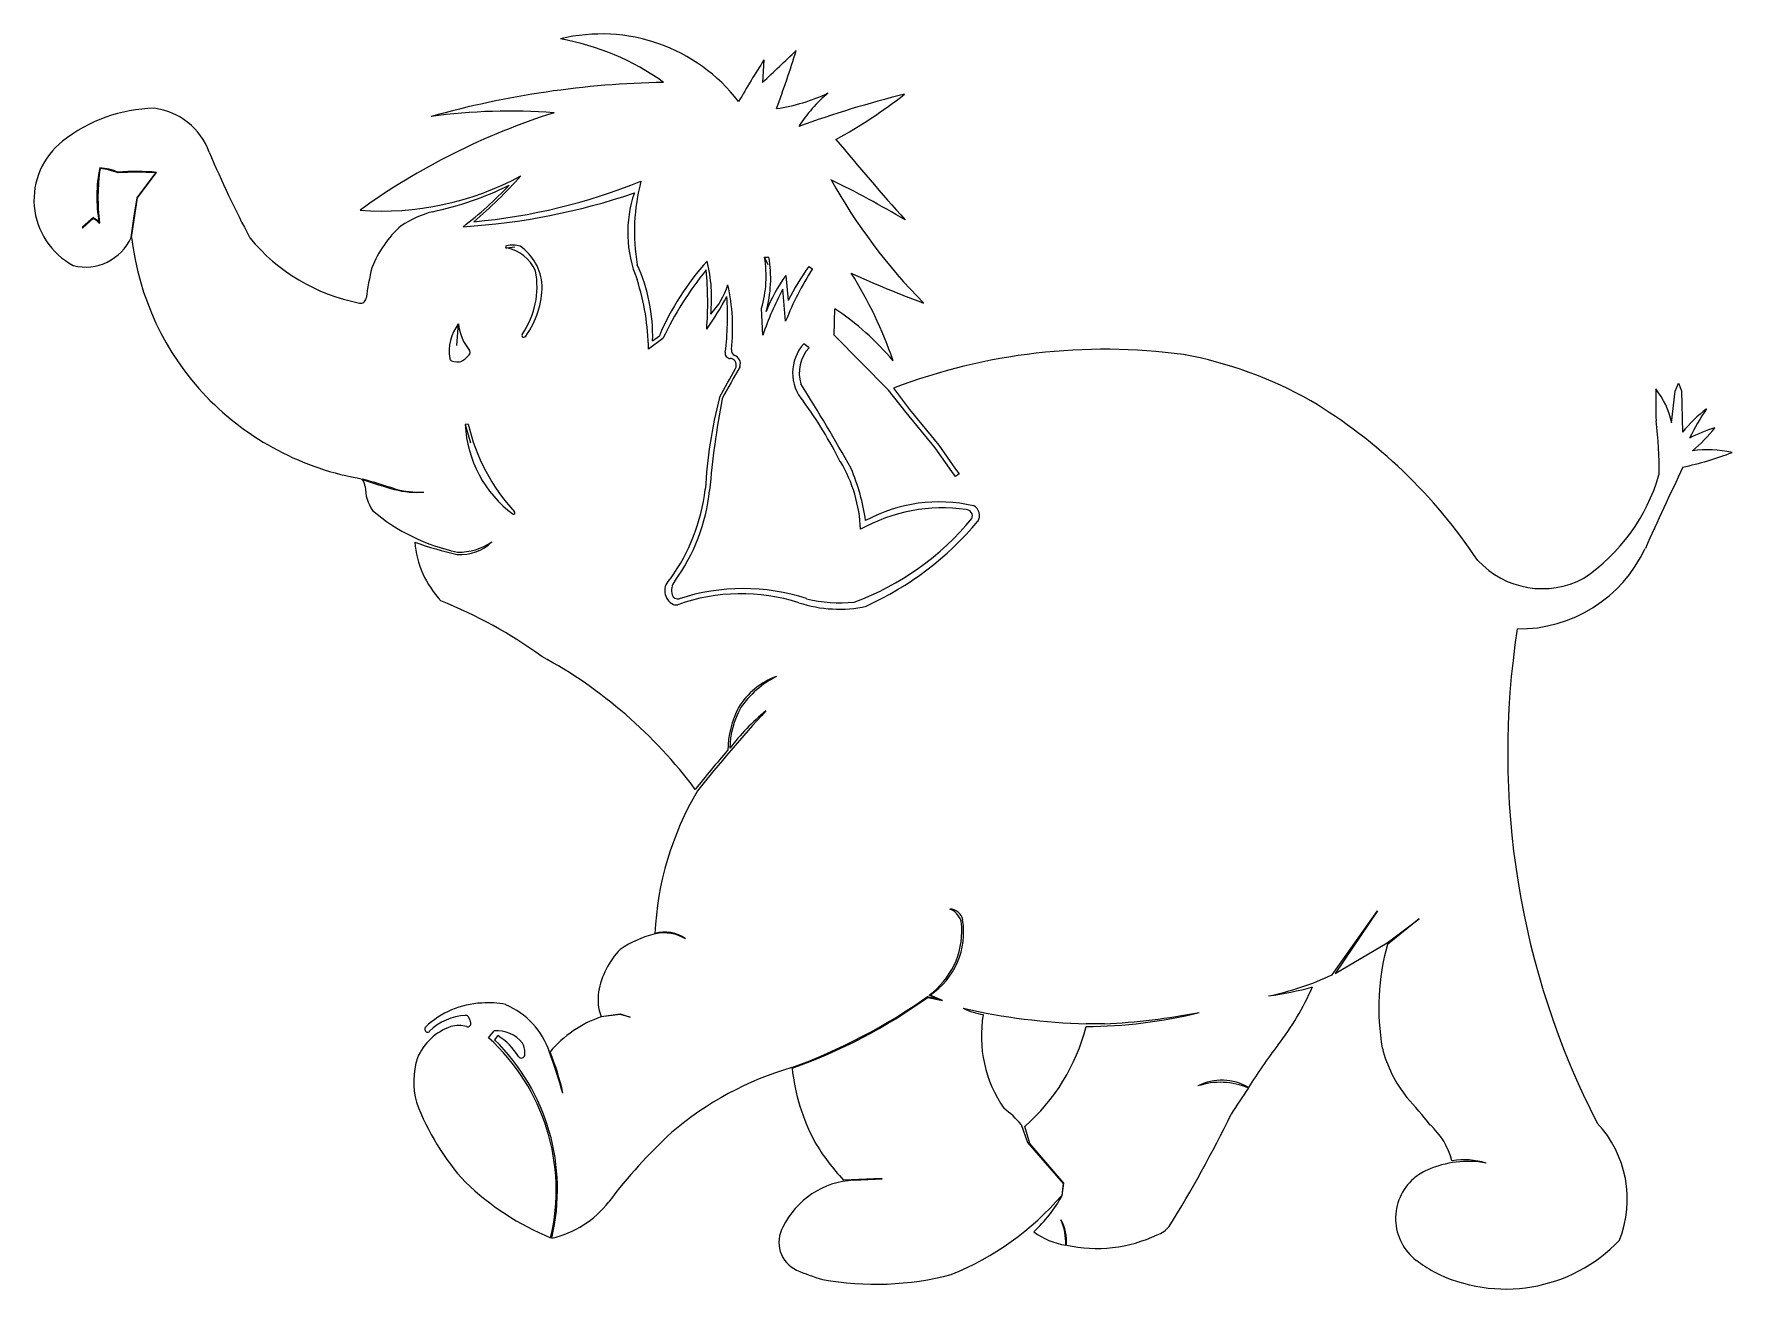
# Model space of a CAD drawing. Extents: x 0 to 75, y 0 to 55.4.
import ezdxf

# ---------------------------------------------------------------- set-up
doc = ezdxf.new("R2010")
doc.units = 0
doc.layers.add('WHITE', color=7, linetype='CONTINUOUS')

msp = doc.modelspace()

# ---------------------------------------------------------------- linework, layer by layer
at = {"layer": 'WHITE', "linetype": 'CONTINUOUS'}
for p, q in [((32.228938, 54.240135), (32.164225, 53.245545)), ((5.358948, 49.250156), (4.538948, 48.160155)), ((4.568948, 48.150155), (5.409448, 49.275148)), ((4.308944, 46.410154), (4.568948, 48.150155)), ((4.538948, 48.160155), (4.428948, 47.450155)), ((2.628947, 47.280153), (2.148944, 46.854297)), ((2.158944, 46.830155), (2.608065, 47.238217)), ((4.428948, 47.450155), (4.278948, 46.410155)), ((21.228928, 45.980145), (20.868928, 45.940145)), ((32.258938, 45.530145), (32.448938, 45.540145)), ((32.408938, 45.190145), (32.258938, 45.530145)), ((34.205056, 45.122943), (34.368935, 45.020147)), ((33.199246, 44.72992), (33.298934, 43.620147)), ((33.184837, 42.711771), (33.058928, 44.120145)), ((32.181272, 42.099358), (32.118928, 43.280145)), ((35.328938, 42.090135), (35.35894, 43.260128)), ((18.668928, 41.640145), (18.738928, 42.590145)), ((27.31129, 41.840063), (27.608941, 42.070134)), ((37.728938, 39.670135), (35.328938, 42.090135)), ((27.76994, 41.939679), (27.128947, 41.470145)), ((34.218948, 41.540145), (33.987698, 41.711258)), ((37.940599, 39.755734), (38.658938, 38.810135)), ((72.458938, 39.620165), (72.608948, 39.970165)), ((72.608948, 39.970165), (72.728948, 39.640165)), ((38.508938, 38.680135), (37.728938, 39.670135)), ((72.298938, 38.230165), (72.458938, 39.620165)), ((72.728948, 39.640165), (72.779133, 37.820015)), ((39.788938, 37.120135), (38.508938, 38.680135)), ((38.658938, 38.810135), (39.948938, 37.240135)), ((19.168928, 38.170145), (19.038928, 38.150145)), ((19.038928, 38.150145), (19.268928, 37.340135)), ((40.518938, 36.070135), (39.788938, 37.120135)), ((39.948938, 37.240135), (40.678938, 36.180135)), ((40.688938, 35.850135), (40.518938, 36.070135)), ((40.678938, 36.180135), (40.838938, 35.980135)), ((40.838938, 35.980135), (40.688938, 35.850135)), ((57.308027, 13.862135), (59.308948, 16.690165)), ((59.308948, 16.690165), (57.448948, 13.920165)), ((59.738948, 15.270165), (61.158948, 16.330165)), ((61.158948, 16.330165), (59.748938, 15.210165)), ((57.448948, 13.920165), (59.738948, 15.270165)), ((39.447483, 12.902244), (39.878948, 12.810175)), ((39.458948, 12.870175), (40.108948, 12.730175)), ((39.878948, 12.810175), (39.518948, 12.970175)), ((40.108948, 12.730175), (39.566071, 12.974486)), ((25.037385, 12.029574), (25.878948, 12.150165)), ((25.878948, 12.120175), (25.038948, 12.010165)), ((25.878948, 12.150165), (26.318938, 12.000165)), ((26.318938, 12.000165), (25.878948, 12.120175)), ((20.071821, 11.083347), (20.318949, 11.390165)), ((47.258938, 11.700165), (46.449019, 11.703353)), ((20.479834, 11.18162), (20.338947, 11.000165)), ((43.588938, 7.260165), (43.868938, 6.460175)), ((43.968938, 6.420165), (43.741285, 7.1675)), ((43.868938, 6.460175), (45.438938, 4.660175)), ((45.468938, 4.670165), (43.968938, 6.420165)), ((37.438938, 4.880175), (35.738864, 4.81012)), ((36.188938, 4.800175), (37.448938, 4.860175)), ((37.448938, 4.860175), (37.438938, 4.880175)), ((45.438938, 4.660175), (45.371862, 4.127656)), ((45.398938, 4.120165), (45.468938, 4.670165))]:
    msp.add_line(p, q, dxfattribs=at)
for centre, radius, start, end in [((25.048938, 47.740135), 7.644938, 37.552944, 103.691003), ((21.308414, 44.197671), 11.138848, 54.359836, 80.016522), ((65.528938, 32.730135), 39.643032, 147.139725, 150.253298), ((-213.551062, 315.140145), 359.116672, -46.8256, -46.498723), ((-12.284698, 68.910405), 48.101026, -20.469641, -17.243546), ((28.558938, 12.380135), 40.87706, 91.06532, 105.654701), ((31.548938, 60.270135), 8.27316, -81.448705, -64.833316), ((39.268301, 47.747924), 6.55705, 129.844879, 147.138221), ((50.216809, 5.579574), 48.597372, 104.034219, 109.793157), ((24.727353, 70.189265), 22.198354, -61.24264, -51.875898), ((5.427767, 45.420134), 6.685706, 91.02395, 128.491069), ((4.948821, 49.160505), 2.96613, 19.892751, 83.03912), ((32.098938, 23.050135), 30.27275, 107.5731, 125.7797), ((20.985415, 26.950413), 25.0303, 85.479121, 97.937979), ((3.282167, 48.062657), 3.282167, 127.885566, -118.080958), ((151.568938, 147.520145), 151.202408, -140.1974, -138.423658), ((8.857691, 48.204328), 6.085797, 167.897362, -169.336167), ((2.698938, 46.880155), 2.608467, 66.974474, 85.421489), ((55.028948, 70.260155), 51.381523, -156.983, -152.317734), ((11.688948, 48.170155), 8.862918, 171.696189, -172.738603), ((2.558948, 46.310155), 3.16057, 68.467932, 83.45963), ((4.538948, 39.100155), 10.18307, 85.38121, 94.618799), ((4.535781, 40.750478), 8.569323, 84.148364, 95.467966), ((15.387914, 60.370214), 12.798908, -94.429783, -61.489243), ((5.018131, 63.982409), 22.18887, -49.535419, -42.040651), ((17.121926, 72.670404), 25.672352, -84.868261, -67.856903), ((35.219502, 46.672237), 8.708646, 165.236179, -170.264984), ((15.988938, 9.480125), 43.88778, 59.20416, 64.07134), ((57.398938, 61.380135), 25.44949, -150.7771, -135.4298), ((14.702063, 61.400794), 14.1581, -78.234893, -63.676165), ((8.79922, 60.185119), 16.73438, -52.661695, -43.288304), ((17.152031, 75.890958), 29.06641, -86.455634, -71.226231), ((31.548948, 46.620145), 5.337724, 160.851906, -157.182), ((2.268944, 46.490155), 0.82134, 42.053795, 65.613657), ((1.678943, 45.860155), 1.708479, 45.47346, 56.216781), ((18.978948, 42.560145), 5.170348, 105.595868, 122.428695), ((2.148944, 46.840155), 0.014142, 90, -45), ((2.883479, 47.053652), 0.014136, -109.318936, -15.329016), ((19.513329, 43.254098), 4.940237, 132.020511, 158.435704), ((2.275375, 47.301059), 2.201015, -104.153285, -23.972698), ((16.479696, 47.833771), 12.253729, -173.32841, -136.379172), ((15.958948, 51.690155), 8.333098, -140.5026, -100.9998), ((20.86893, 45.99014), 0.049995, 90, -90.002292), ((21.118928, 44.840135), 1.225765, 73.92642, 101.768197), ((20.528928, 44.220145), 1.759602, 23.774712, 78.81822), ((20.189084, 44.157451), 2.252221, 3.375156, 55.698824), ((27.478948, 42.010145), 12.92738, 166.309049, 172.4024), ((19.728759, 42.064163), 7.585842, -1.692872, 24.414672), ((38.678938, 37.300135), 12.053951, 138.0269, 156.689064), ((23.228614, 43.737139), 6.68896, -6.152474, 14.055185), ((27.388928, 44.690145), 4.935686, -16.599174, 9.786331), ((27.008938, 44.620145), 5.517246, -15.5464, 9.598903), ((46.108938, 37.540145), 13.92042, 147.497239, 158.191001), ((42.958938, 38.820145), 10.78683, 144.2461, 153.577475), ((18.586513, 44.216721), 3.623493, -35.159062, 11.344879), ((18.552362, 44.314938), 3.885116, -35.669874, -0.36708), ((16.708948, 41.340145), 10.42081, 0.714786, 17.93099), ((41.021259, 35.712988), 14.641351, 140.783469, 154.831534), ((14.338996, 43.5409), 15.405132, -4.395502, 5.322945), ((27.408938, 45.330135), 3.381863, -43.080159, -17.5256), ((22.198938, 42.440135), 8.64468, -6.5085, 12.49285), ((38.917886, 40.545), 7.086353, 143.80321, 158.506404), ((20.983574, 35.235955), 17.885298, 18.690354, 32.438825), ((55.269152, 86.754606), 46.108575, -114.59577, -110.308564), ((14.408948, 43.750155), 0.251794, -99.4626, -6.8427), ((19.418938, 49.710145), 12.63713, -35.564, -27.882541), ((18.298819, 42.919225), 12.32172, -7.362888, 4.100289), ((44.568965, 37.920196), 13.07365, 151.690613, 161.357453), ((28.438938, 32.930125), 12.433639, 40.27152, 56.182126), ((20.398928, 41.370145), 2.068255, 143.686355, -171.357468), ((20.898928, 42.810145), 2.171175, -174.184373, -140.0261), ((21.628758, 42.089805), 0.089444, 153.196361, -26.803348), ((18.438928, 41.810145), 0.968986, -61.8585, -34.007239), ((19.138928, 41.330145), 0.120416, -30.962608, 41.63353), ((30.758948, 41.310145), 0.250799, 172.8753, -94.5739), ((31.038938, 41.430135), 0.252835, 173.158106, -113.498306), ((35.408498, 40.429647), 1.913426, 137.948442, -138.818009), ((35.435408, 40.426267), 1.649394, 137.52054, -162.820211), ((47.278938, 15.180135), 26.29001, 82.415216, 110.805999), ((47.434205, 23.347165), 18.19742, 60.594157, 79.504426), ((18.478098, 41.084624), 0.126491, -168.474134, -107.344523), ((18.688928, 41.600145), 0.68308, -111.336849, -72.0955), ((-75.339254, 98.725015), 121.149377, -29.347392, -28.659722), ((77.091902, 13.919363), 53.157741, 149.735954, 151.493706), ((30.668011, 40.484139), 0.586098, 78.157683, 82.999809), ((30.708948, 40.770145), 0.29836, -30.002075, 74.578088), ((30.788632, 40.829146), 0.398245, -16.952604, 67.95191), ((-37.691062, -5.099856), 84.54587, 29.2481, 32.18915), ((16.608938, 48.100165), 12.531499, -135.905098, -99.650296), ((50.869656, 34.112932), 21.26221, 165.742847, 176.853275), ((72.457719, 31.513539), 42.791349, 169.530593, 175.003945), ((19.108948, 28.230145), 18.45206, 26.66224, 36.36066), ((44.442362, 19.354969), 23.15327, 33.547538, 58.994728), ((103.308938, 39.380135), 31.71182, 179.385688, -178.0662), ((68.838938, 37.500165), 3.542017, 11.913693, 38.810981), ((55.478461, 36.214592), 16.2722, -1.002247, 7.398747), ((77.938948, 33.520165), 6.716577, 127.620271, 140.194402), ((83.619355, 32.290773), 11.770753, 146.19181, 153.467427), ((24.298928, 38.410145), 5.266422, -177.170192, -126.7393), ((27.540846, 40.111892), 8.594149, -166.941943, -137.357464), ((76.279967, 31.387351), 6.939078, 107.359858, 117.384317), ((69.236471, 41.848137), 6.28172, -50.67241, -37.657867), ((69.956238, 49.723819), 13.748641, -78.104395, -68.627441), ((73.901706, 32.081755), 4.954715, 77.588065, 97.937066), ((30.238948, 33.300145), 6.254231, 2.099712, 30.91655), ((27.220783, 32.497749), 9.601542, 8.458017, 22.735993), ((599.335196, -208.083281), 580.481124, 155.1054, 155.495456), ((14.028948, 35.350165), 0.597719, 5.710355, 38.180891), ((27.958948, 76.700155), 43.13442, -108.1829, -106.2081), ((-10.342987, -47.795907), 87.159809, 72.456919, 73.433833), ((16.638935, 35.440998), 2.015478, -179.10846, -147.398911), ((16.888948, 38.760165), 3.604234, -105.5751, -84.908217), ((17.051492, 39.652089), 4.484696, -104.495319, -87.989474), ((21.225232, 36.304996), 8.476463, -35.791496, -6.944802), ((21.650581, 36.09237), 8.222652, -36.164447, -5.949229), ((63.768928, 38.240135), 8.298012, -55.9076, -16.1635), ((39.95841, 27.980269), 6.757403, 77.007049, 118.656013), ((41.248948, 34.130145), 0.496488, -30.7628, 62.4027), ((20.471529, 40.906425), 8.573604, -130.170427, -101.934798), ((21.178928, 34.250135), 0.056569, -116.5651, 44.841622), ((31.937056, 41.839438), 12.29527, -69.670354, -39.613973), ((40.118623, 27.01019), 7.461434, 82.064001, 119.107767), ((30.938948, 42.890155), 14.01117, -65.5189, -40.0202), ((41.138397, 34.108803), 0.291548, -21.949009, 87.955179), ((21.858938, 46.970155), 14.891996, -109.822104, -102.290619), ((21.138966, 33.339952), 4.34651, -174.991803, -136.867914), ((18.861678, 34.320829), 1.909189, -95.193088, -44.829136), ((18.751563, 35.090318), 2.572712, -91.181356, -55.312398), ((65.558948, 35.280165), 6.150398, -90.671877, -24.9831), ((66.588928, 34.770135), 3.863458, -137.4077, -61.705765), ((28.518277, 30.819622), 0.673048, 128.323366, -114.622353), ((28.858948, 30.820145), 0.708026, 143.615802, -164.38888), ((31.308948, 21.860145), 9.050548, 71.96571, 108.154676), ((10.438938, 11.450165), 20.360939, 53.96848, 68.301082), ((28.418386, 30.702044), 0.251979, -163.294217, -73.737951), ((28.338938, 30.430145), 0.244267, -114.443518, -70.819649), ((31.225007, 22.291394), 8.391052, 72.357332, 109.534962), ((35.548938, 35.700145), 5.697798, -108.2122, -77.842), ((35.595993, 36.500873), 6.221069, -103.829474, -84.347927), ((100.688928, 23.640103), 35.627643, 171.135614, -152.737508), ((12.482388, 9.595547), 20.840106, 36.687831, 61.533061), ((33.946973, 23.893141), 3.351716, 110.421912, 148.029373), ((34.798948, 23.120165), 4.405233, 117.31512, 145.008), ((79.604131, -18.007702), 64.270051, 137.382278, 141.52462), ((35.178938, 23.640165), 4.551857, 153.547402, 178.3634), ((34.417992, 23.818476), 3.698757, 150.494037, 179.343379), ((38.751407, 17.710441), 10.116303, 129.559147, 142.557036), ((86.034109, -23.47723), 72.823076, 139.543716, 141.308361), ((41.018938, 15.060165), 13.61908, 149.46407, 177.3478), ((40.158948, 16.010175), 0.800562, -2.121282, 70.44172), ((40.408948, 16.160175), 0.610328, 12.42602, 88.12212), ((27.857467, 14.251289), 1.505722, 52.755032, 107.111055), ((37.454801, 15.807162), 3.508447, -53.960955, 2.832594), ((37.718948, 15.740175), 3.325793, -56.262194, 9.518951), ((28.532617, 11.048648), 4.751473, 103.431858, 123.956803), ((27.82478, 13.892684), 1.82102, 58.776143, 102.555945), ((70.188948, 12.390165), 10.814167, 164.884301, -170.6249), ((28.468948, 12.500165), 3.592798, 136.135796, 170.223), ((51.868948, 25.540165), 12.882545, -78.175157, -65.026103), ((26.979137, 12.77137), 2.078619, 170.616496, -159.091928), ((24.468948, 34.250165), 26.07854, -69.835113, -54.945001), ((25.728948, 31.910175), 23.474124, -70.7468, -54.20412), ((52.025856, 29.848249), 17.09849, -81.650163, -75.015786), ((45.018948, 18.400165), 12.501553, -37.68598, -23.920599), ((19.958948, 8.740175), 3.884649, 92.802072, 133.3276), ((19.208948, 9.540175), 2.539311, 93.60442, 133.5639), ((19.058948, 11.930175), 0.150333, 33.69026, 93.81407), ((18.588938, 11.610175), 0.712811, 11.30985, 34.13593), ((20.093338, 9.471508), 3.165328, 76.562, 95.880392), ((19.498938, 9.380175), 3.431108, 18.17117, 67.23911), ((26.728915, 7.120167), 5.173787, 109.064979, 139.711269), ((47.218938, 39.540165), 27.847457, -102.84386, -91.5843), ((42.388806, 15.15023), 3.077662, -116.22926, -99.031544), ((47.440114, 11.167035), 5.614313, 170.323423, -145.341105), ((46.368938, 32.710165), 21.125535, -89.7831, -76.088089), ((45.698938, 42.320165), 30.65971, -87.083468, -79.1921), ((19.233555, 9.218263), 2.505035, 109.461432, 156.93136), ((17.378948, 11.460175), 0.128062, 128.6598, -45), ((18.738938, 10.200175), 1.428741, 74.99108, 103.8406), ((19.138948, 11.720175), 0.151909, -102.0951, 11.310285), ((20.435983, 9.943855), 1.451037, 38.690726, 94.626239), ((37.977536, 13.738936), 8.740971, -48.746283, -14.267148), ((13.988948, 4.360175), 9.066553, -13.382325, 47.862391), ((13.849091, 4.390768), 9.262956, -13.357949, 45.522855), ((19.088948, 8.900165), 2.672003, 30.596515, 58.631482), ((20.718948, 10.420165), 0.952575, -6.009, 26.885128), ((73.328948, -3.379834), 23.21717, 142.4886, 148.0966), ((65.058938, 12.030165), 5.704464, -165.7932, -141.1835), ((20.168948, 9.150175), 3.405892, 162.050117, -164.4939), ((21.515676, 10.345255), 0.152643, -146.129918, -9.354148), ((-2.767596, 1.128127), 27.17544, 16.04711, 20.061746), ((11.868938, 6.060175), 11.77312, 12.66611, 21.94599), ((37.383659, -3.838473), 14.163271, 106.088025, 130.693446), ((42.259032, 10.679378), 8.838756, -173.957424, -151.642604), ((52.448948, 6.910165), 2.307834, 59.4208, 117.349332), ((52.385908, 6.001472), 3.122102, 66.710454, 108.626895), ((75.931224, -6.799385), 27.26317, 144.920292, 147.818067), ((48.618948, -2.809834), 16.44833, 37.64289, 43.20161), ((27.017095, 12.015122), 10.810763, -159.559556, -137.486469), ((39.548938, 3.690165), 5.391336, 41.465853, 52.619479), ((3.47644, 31.752222), 54.917228, -31.864083, -25.949931), ((43.431766, -9.768087), 22.614044, 132.516835, 142.970671), ((59.408948, 4.810165), 3.304921, 14.87569, 47.3298), ((65.41981, 3.962346), 4.922279, -21.579621, 43.01428), ((42.463999, 11.181589), 9.264074, -149.510895, -136.546863), ((62.298948, 3.370165), 2.039345, 112.793083, 132.613995), ((63.308427, 1.210259), 4.422657, 79.572949, 114.009549), ((63.138938, 2.320165), 3.381789, 73.333176, 99.01667), ((27.467273, 13.531773), 12.194677, -133.660347, -112.455523), ((36.358938, 1.150175), 3.653957, 92.666643, 154.3477), ((62.439029, 3.110235), 2.326621, 130.818526, -127.463535), ((21.958948, 6.450175), 4.295346, -77.871186, -37.2433), ((35.658938, 12.560175), 12.86267, -67.899416, -40.963703), ((39.368938, 7.580165), 6.952158, -46.689803, -29.847104), ((43.688259, 2.112891), 1.898966, -5.221493, 29.863884), ((42.988988, 2.031516), 2.560994, -2.153886, 23.64046), ((34.238938, 2.060175), 1.352478, 150.215441, -115.042601), ((46.048938, 5.130165), 3.233907, -126.226751, -98.908005), ((46.928938, 7.940165), 6.149999, -102.676495, -64.3925), ((49.226839, 3.482808), 1.146596, -71.693179, -39.009348), ((64.968415, 6.950439), 6.95074, -117.223959, -43.658202), ((37.319676, 9.232965), 9.158309, -113.509306, -105.919317), ((65.038948, 6.530165), 6.614205, -127.3204, -119.4333), ((37.168696, 13.252064), 13.041668, -100.430026, -75.2083)]:
    msp.add_arc(centre, radius, start, end, dxfattribs=at)

doc.saveas('drawing.dxf')
